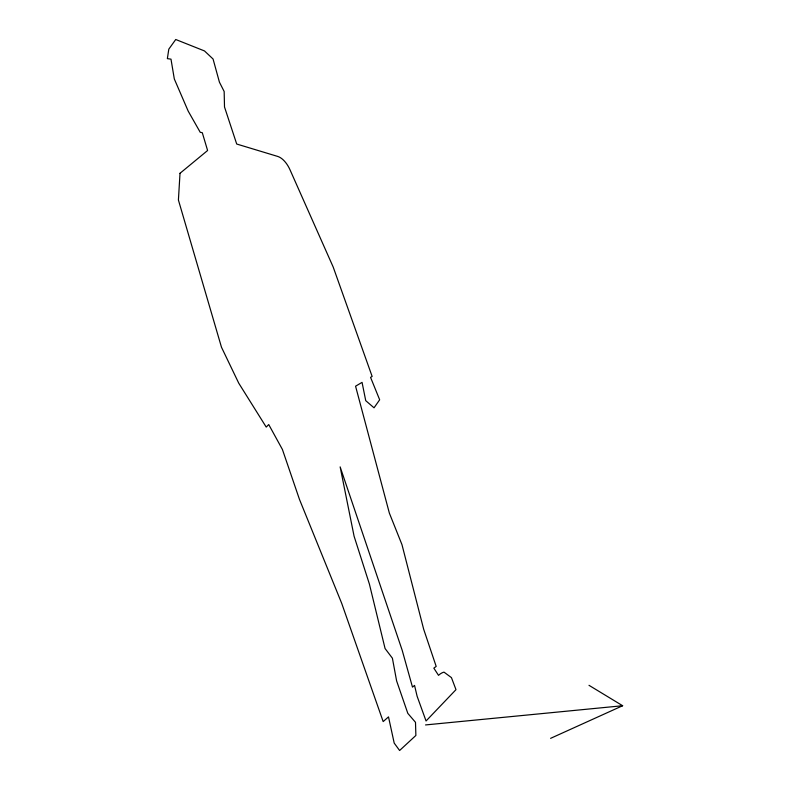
<?xml version="1.0" encoding="UTF-8"?>
<svg xmlns="http://www.w3.org/2000/svg" width="790" height="790" viewBox="0 0 790 790"><rect width="100%" height="100%" fill="white"/><g stroke="black" fill="none" stroke-linecap="round" stroke-linejoin="round"><path stroke-width="1.19" d="M550.6 738.344L622.639 705.727L588.994 685.315M425.534 724.934L622.639 705.727M180.011 173.296L178.412 200.018L221.477 347.225L238.748 383.18L266.22 427.084L268.728 424.546L282.405 449.451L299.469 499.399L341.724 603.402L383.17 721.586L388.502 716.886L394.2 743.094L399.612 750.5L415.876 735.46L415.5 722.327L407.818 713.36L396.61 680.881L392.403 658.208L385.066 648.521L369.404 584.096L354.088 536.222L340.144 466.88L402.209 650.348L412.489 687.122L414.543 685.404L417.12 696.267L426.057 720.984L455.988 689.65L451.446 677.623L443.99 672.122A42.206 20.974 84 0 0 438.529 675.351L433.838 668.143L436.179 666.405L423.667 629.225L401.982 544.675L389.351 513.085L355.569 386.201L362.057 382.37L365.74 400.668L374.035 407.808L379.664 399.789L370.559 377.353L372.139 376.425L333.202 267.06L290.029 169.84A20.086 10.734 68.2 0 0 277.675 156.42L236.704 144.027L224.508 106.986L224.163 91.502L219.422 82.16L213.063 59.013L204.501 50.945L175.736 39.5L168.803 49.158L167.362 58.638L170.986 59.151L174.314 78.97L188.208 111.153L200.245 132.325L202.289 132.69L207.602 150.505L180.011 173.296"/></g></svg>
